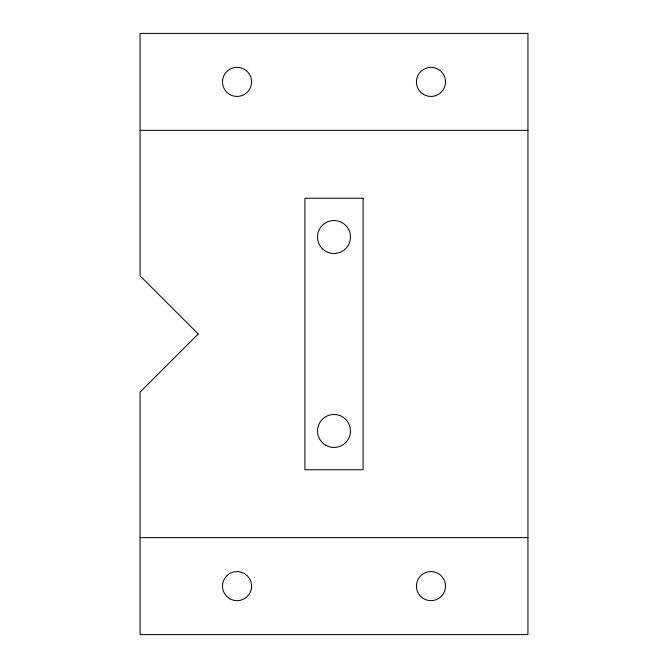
<?xml version="1.0" encoding="UTF-8"?>
<svg xmlns="http://www.w3.org/2000/svg" width="668" height="668" viewBox="0 0 668 668"><rect width="100%" height="100%" fill="white"/><g stroke="black" fill="none" stroke-linecap="round" stroke-linejoin="round"><path stroke-width="1" d="M140.063 130.369L527.937 130.369M140.063 537.631L527.937 537.631M198.246 334L140.063 392.183L140.063 634.6L527.937 634.6L527.937 33.4L140.063 33.4L140.063 275.817L198.246 334M363.091 198.246L304.909 198.246L304.909 469.754L363.091 469.754L363.091 198.246M420.681 596.399A14.546 14.546 0 0 0 445.013 589.877A14.546 14.546 0 0 0 427.203 572.067A14.546 14.546 0 0 0 420.681 596.399M322.343 248.688A16.483 16.483 0 0 0 349.923 241.298A16.483 16.483 0 0 0 329.733 221.108A16.483 16.483 0 0 0 322.343 248.688M229.759 598.712A14.546 14.546 0 0 0 251.577 586.12A14.546 14.546 0 0 0 229.759 573.52A14.546 14.546 0 0 0 229.759 598.712M423.303 94.246A14.546 14.546 0 0 0 445.506 82.339A14.546 14.546 0 0 0 424.096 69.063A14.546 14.546 0 0 0 423.303 94.246M229.759 94.48A14.546 14.546 0 0 0 251.577 81.88A14.546 14.546 0 0 0 229.759 69.288A14.546 14.546 0 0 0 229.759 94.48M325.759 445.247A16.483 16.483 0 0 0 350.483 430.969A16.483 16.483 0 0 0 325.759 416.69A16.483 16.483 0 0 0 325.759 445.247"/></g></svg>
